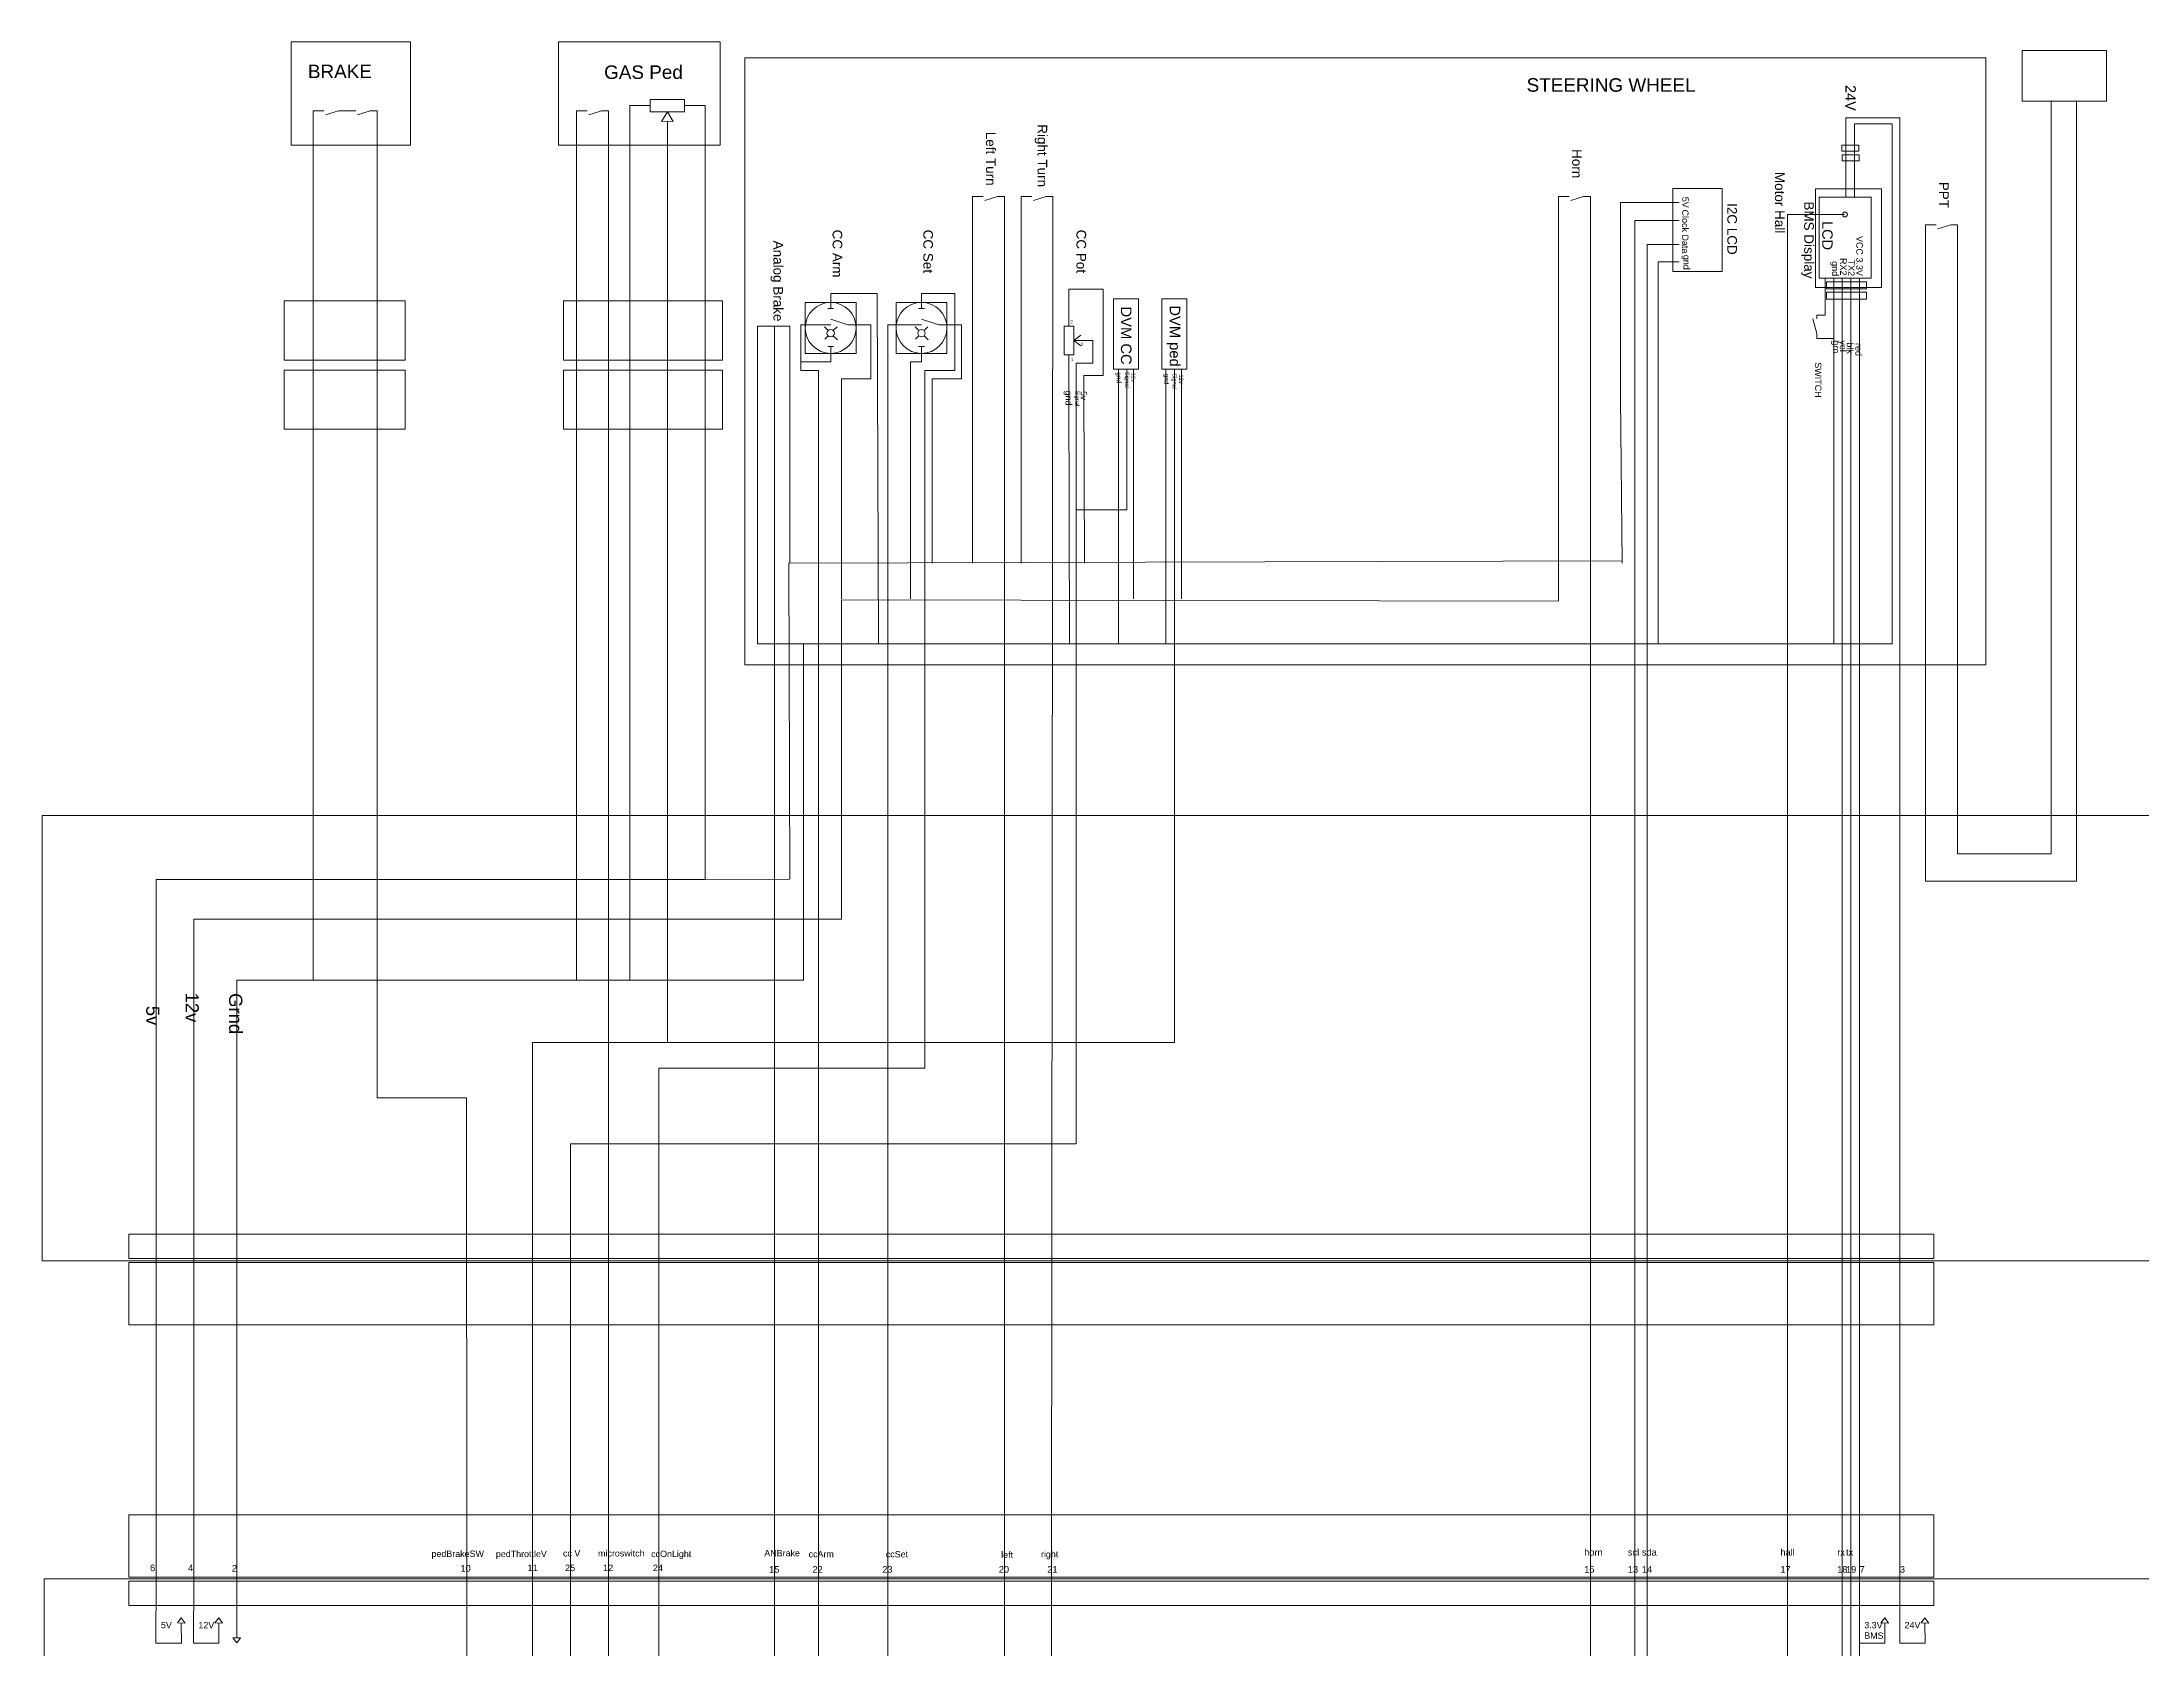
# Model space of a CAD drawing. Header units: inches. Extents: x 4541 to 19811, y -21622 to -6339.
# Drawn here: x 5034 to 6394, y -8125 to -7084 of the extents above; entities that cross this region are included whole.
import ezdxf

# ---------------------------------------------------------------- set-up
doc = ezdxf.new("R2010")
doc.units = ezdxf.units.IN
doc.header["$MEASUREMENT"] = 0
doc.layers.get('0').update_dxf_attribs({"lineweight": 0})
doc.styles.get("Standard").update_dxf_attribs({"font": 'arial.ttf'})

msp = doc.modelspace()

# ---------------------------------------------------------------- linework, layer by layer
at = {"color": 7}
for p, q in [((5225.8, -7128.3), (5217.4, -7130.8)), ((5230.2, -7128.3), (5225.8, -7128.3)), ((5230.2, -7128.3), (5237.1, -7128.3)), ((5605.4, -7280.8), (5601.5, -7280.8)), ((5601.5, -7280.8), (5603.5, -7280.8)), ((5603.5, -7280.8), (5605.4, -7280.8))]:
    msp.add_line(p, q, dxfattribs=at)
for p, q in [((5438.9, -7128.8), (5435.2, -7135.1)), ((5435.2, -7135.1), (5438.9, -7135)), ((5438.9, -7128.8), (5442.6, -7135.1)), ((5442.6, -7135.1), (5438.9, -7135)), ((5736.6, -7295.8), (5736.6, -7386.6)), ((5736.6, -7386.6), (5703.8, -7386.6)), ((5438.9, -7727), (5438.9, -7731.7))]:
    msp.add_line(p, q)
at = {"ltscale": 5}
for p, q in [((6207.9, -7136.7), (6207.9, -7184.1)), ((5544.7, -7256.2), (5544.7, -7246.5)), ((5544.7, -7246.5), (5574.7, -7246.5)), ((5603.5, -7256.2), (5603.5, -7246.5)), ((5603.5, -7246.5), (5625.1, -7246.5)), ((5625.1, -7246.5), (5625.1, -7296.5)), ((5699, -7267.7), (5699, -7243.8)), ((5699, -7243.8), (5721.1, -7243.8)), ((5546.6, -7256.2), (5542.8, -7256.2)), ((5605.4, -7256.2), (5601.5, -7256.2)), ((5570.7, -7266.9), (5555.9, -7266.9)), ((5570.7, -7266.9), (5570.7, -7301.8)), ((5702.1, -7277), (5706.7, -7273.6)), ((5702.1, -7277), (5706.7, -7280.4)), ((5544.7, -7290.7), (5525.3, -7290.7)), ((5546.6, -7280.8), (5542.8, -7280.8)), ((5544.7, -7280.8), (5544.7, -7290.7)), ((5605.4, -7280.8), (5601.5, -7280.8)), ((5625.1, -7296.5), (5605.6, -7296.5)), ((5605.6, -7296.5), (5605.6, -7310.6)), ((5610.4, -7301.8), (5610.4, -7310.6))]:
    msp.add_line(p, q, dxfattribs=at)
at = {"color": 3, "ltscale": 5}
for p, q in [((6207.9, -7136.7), (6207.9, -7180.4)), ((6207.9, -7136.7), (6232.3, -7136.7)), ((6232.3, -7136.7), (6232.3, -7314.1)), ((6183.6, -7272.5), (6180.8, -7262.9)), ((5159.9, -8120.5), (5157.4, -8117.2)), ((5157.4, -8117.2), (5162.4, -8117.2)), ((5159.9, -8120.5), (5162.4, -8117.2))]:
    msp.add_line(p, q, dxfattribs=at)
at = {"color": 1}
for p, q in [((6016.1, -7183.8), (6016.1, -7445.9)), ((6016.1, -7183.8), (6023, -7183.8)), ((6094.4, -7187.5), (6056.3, -7187.5)), ((6056.3, -7187.5), (6056.3, -7314.1)), ((5555.9, -7266.9), (5544.7, -7263.1)), ((5614.7, -7266.9), (5603.5, -7263.1)), ((5518.2, -7421.3), (5518.2, -7267.8)), ((5570.7, -7266.9), (5555.9, -7266.9)), ((5570.7, -7301.8), (5570.7, -7266.9)), ((5629.4, -7266.9), (5614.7, -7266.9)), ((5629.4, -7301.8), (5629.4, -7266.9)), ((5551.6, -7310.6), (5551.6, -7301.8)), ((5551.6, -7301.8), (5570.7, -7301.8)), ((5610.4, -7310.6), (5610.4, -7301.8)), ((5610.4, -7301.8), (5629.4, -7301.8)), ((5551.6, -7310.6), (5551.6, -7444.3)), ((5610.4, -7310.6), (5610.4, -7421.3)), ((6057.2, -7419.6), (5517.5, -7421.3)), ((5518.2, -7625.9), (5517.5, -7421.3)), ((5551.6, -7445), (5551.6, -7651.8)), ((5463.3, -7626), (5518.1, -7625.9)), ((5132.1, -7651.9), (5551.6, -7651.9)), ((5107.6, -8120.7), (5107.8, -8079)), ((5131.9, -8120.7), (5132.1, -8079)), ((6211.1, -8120.7), (6211.2, -8079)), ((5124.1, -8120.8), (5107.6, -8120.7)), ((5124.1, -8120.8), (5124, -8107.6)), ((5148.4, -8120.8), (5131.9, -8120.7)), ((5148.4, -8120.8), (5148.3, -8107.6)), ((6227.5, -8120.8), (6211.1, -8120.7)), ((6227.5, -8120.8), (6227.5, -8107.6))]:
    msp.add_line(p, q, dxfattribs=at)
at = {"color": 3}
for p, q in [((6094.4, -7226.1), (6080.8, -7226.1)), ((6080.8, -7226.1), (6080.8, -7314.1)), ((6194.4, -7314.1), (6194.4, -7236.5)), ((5574.7, -7246.5), (5575.6, -7473.4)), ((5497.2, -7267.8), (5497.2, -7473.5)), ((6183.6, -7272.5), (6183.6, -7275.7)), ((6183.6, -7275.7), (6194.4, -7275.7)), ((5731.1, -7295.6), (5731.1, -7473.5)), ((5761.8, -7473.5), (5761.8, -7295.6)), ((5699, -7307.6), (5699.4, -7473.5)), ((6080.8, -7314.1), (6080.8, -7473.5)), ((6194.4, -7314.1), (6194.4, -7473.5)), ((6232.3, -7314.1), (6232.3, -7473.5)), ((6232.3, -7473.5), (5497.2, -7473.5)), ((5527.1, -7473.5), (5527.1, -7691.2)), ((5527.1, -7691.2), (5159.9, -7691.2)), ((5159.9, -7691.2), (5159.9, -8079)), ((5159.9, -8079), (5159.9, -8117.2))]:
    msp.add_line(p, q, dxfattribs=at)
at = {"color": 6}
for p, q in [((6188.8, -7260.5), (6188.8, -7236.5)), ((6183.6, -7262.9), (6183.6, -7260.5)), ((6183.6, -7260.5), (6188.8, -7260.5))]:
    msp.add_line(p, q, dxfattribs=at)
at = {"color": 7, "ltscale": 5}
for p, q in [((5721.1, -7243.8), (5721.1, -7299.7)), ((5699, -7286.3), (5699, -7307.6)), ((5708.7, -7299.7), (5708.7, -7307.6)), ((5714.5, -7299.7), (5708.7, -7299.7)), ((5721.1, -7299.7), (5714.5, -7299.7))]:
    msp.add_line(p, q, dxfattribs=at)
at = {"color": 7, "true_color": 0xffffff}
for q in [(5497.2, -7267.8), (5518.2, -7267.8)]:
    msp.add_line((5508.3, -7267.8), q, dxfattribs=at)
at = {"color": 1, "ltscale": 5}
for p, q in [((5543, -7270.5), (5540.7, -7268.2)), ((5543, -7273.9), (5540.9, -7276.1)), ((5548.9, -7268.1), (5546.4, -7270.5)), ((5546.4, -7273.9), (5549, -7276.6)), ((5601.8, -7270.5), (5599.5, -7268.2)), ((5601.8, -7273.9), (5599.6, -7276.1)), ((5607.6, -7268.1), (5605.2, -7270.5)), ((5605.2, -7273.9), (5607.8, -7276.6)), ((5629.4, -7266.9), (5614.7, -7266.9)), ((5629.4, -7266.9), (5629.4, -7301.8)), ((5570.7, -7301.8), (5551.6, -7301.8)), ((5551.6, -7301.8), (5551.6, -7310.6)), ((5629.4, -7301.8), (5610.4, -7301.8)), ((5124, -8104.3), (5121.5, -8107.6)), ((5124, -8104.3), (5126.5, -8107.7)), ((5148.3, -8104.3), (5145.8, -8107.6)), ((5148.3, -8104.3), (5150.8, -8107.7)), ((6227.5, -8104.3), (6225, -8107.6)), ((6227.5, -8104.3), (6229.9, -8107.7)), ((6253.5, -8104.3), (6251, -8107.6)), ((6253.5, -8104.3), (6256, -8107.7)), ((5121.5, -8107.6), (5126.5, -8107.7)), ((5145.8, -8107.6), (5150.8, -8107.7)), ((6225, -8107.6), (6229.9, -8107.7)), ((6251, -8107.6), (6256, -8107.7))]:
    msp.add_line(p, q, dxfattribs=at)
at = {"color": 240, "true_color": 0xed1f24}
for p, q in [((5740.9, -7295.6), (5740.8, -7444.3)), ((5772, -7444.3), (5772, -7295.6)), ((5709, -7421.3), (5708.7, -7307.6)), ((5551.6, -7445), (6016.1, -7445.9)), ((5107.8, -8079), (5107.8, -7626)), ((5132.1, -8079), (5132.1, -7651.9))]:
    msp.add_line(p, q, dxfattribs=at)
at = {"color": 242, "true_color": 0xcd2027}
msp.add_line((6056.3, -7314.1), (6057.3, -7421.3), dxfattribs=at)
at = {"color": 5}
for points in [[(5195.3, -7083.6), (5272.4, -7083.6), (5272.4, -7150.5), (5195.3, -7150.5)], [(5368.4, -7083.6), (5473, -7083.6), (5473, -7150.5), (5368.4, -7150.5)], [(6293, -7487), (5489.1, -7487), (5489.1, -7093.9), (6293, -7093.9)], [(5033.8, -7873.1), (7939.4, -7873.1), (7939.4, -7584.6), (5033.8, -7584.6)], [(5035.1, -8079), (8173.3, -8079), (8173.3, -9573), (5035.1, -9573)]]:
    msp.add_lwpolyline(points, close=True, dxfattribs=at)
at = {"color": 6}
for points in [[(6316.5, -7122), (6316.5, -7089.2), (6371.2, -7089.2), (6371.2, -7122)], [(5190.6, -7251.2), (5269.1, -7251.2), (5269.1, -7289.7), (5190.6, -7289.7)], [(5371.6, -7251.2), (5474.7, -7251.2), (5474.7, -7289.7), (5371.6, -7289.7)], [(5190.6, -7296.1), (5269.1, -7296.1), (5269.1, -7334.5), (5190.6, -7334.5)], [(5371.6, -7296.1), (5474.7, -7296.1), (5474.7, -7334.5), (5371.6, -7334.5)], [(5090.1, -7871.6), (6259.3, -7871.6), (6259.3, -7855.9), (5090.1, -7855.9)], [(5090.1, -7914.5), (6259.3, -7914.5), (6259.3, -7874.2), (5090.1, -7874.2)], [(5090.1, -8037.6), (6259.3, -8037.6), (6259.3, -8077.9), (5090.1, -8077.9)], [(5090.1, -8080.6), (6259.3, -8080.6), (6259.3, -8096.3), (5090.1, -8096.3)]]:
    msp.add_lwpolyline(points, close=True, dxfattribs=at)
at = {"color": 1}
for points in [[(5450.1, -7124.8), (5463.3, -7124.8), (5463.3, -7626), (5107.8, -7626)], [(5643.5, -7183.8), (5636.6, -7183.8), (5636.6, -7324.9), (5636.6, -7421.3)], [(5675, -7183.8), (5668.1, -7183.8), (5668.1, -7324.2), (5668.1, -7421.3)], [(5561.2, -7252.3), (5561.2, -7285.3), (5528.2, -7285.3), (5528.2, -7252.3), (5561.2, -7252.3)], [(5620, -7252.3), (5620, -7285.3), (5587, -7285.3), (5587, -7252.3), (5620, -7252.3)], [(5540.7, -7268.2), (5543, -7270.5)], [(5540.9, -7276.1), (5543, -7273.9)], [(5548.9, -7268.1), (5546.4, -7270.5)], [(5549, -7276.6), (5546.4, -7273.9)], [(5599.5, -7268.2), (5601.8, -7270.5)], [(5599.6, -7276.1), (5601.8, -7273.9)], [(5607.6, -7268.1), (5605.2, -7270.5)], [(5607.8, -7276.6), (5605.2, -7273.9)], [(5596.4, -7444.3), (5596.4, -7290.7), (5603.5, -7290.7), (5603.5, -7280.8)]]:
    msp.add_lwpolyline(points, dxfattribs=at)
at = {"color": 3}
for points in [[(5414.5, -7691.2), (5414.5, -7124.8), (5427.7, -7124.8)], [(5209.5, -7691.2), (5209.5, -7128.3), (5216.4, -7128.3)], [(5380.1, -7691.2), (5380.1, -7128.3), (5387, -7128.3)]]:
    msp.add_lwpolyline(points, dxfattribs=at)
for points in [[(5427.7, -7128.8), (5450.1, -7128.8), (5450.1, -7120.9), (5427.7, -7120.9)], [(5695.9, -7286.3), (5702.1, -7286.3), (5702.1, -7267.7), (5695.9, -7267.7)]]:
    msp.add_lwpolyline(points, close=True)
for points in [[(6260.8, -7202.1), (6253.9, -7202.1), (6253.9, -7627.2), (6351.6, -7627.2), (6351.6, -7122)], [(6261.9, -7204.7), (6270.2, -7202.1), (6274.6, -7202.1), (6274.6, -7609.4), (6335.2, -7609.4), (6335.2, -7122)], [(5194.6, -9094.1), (5194.6, -9152.3), (5400.2, -9152.3), (5400.8, -8079), (5400.8, -7831.8), (5400.7, -7831.8), (5400.7, -7750.3), (5400.7, -7128.3), (5396.3, -7128.3), (5388, -7130.8)], [(5238.1, -7130.8), (5246.4, -7128.3), (5250.9, -7128.3), (5250.9, -7668.5), (5250.9, -7767.5), (5308.7, -7767.5), (5309, -8079), (5309, -8332.3), (5308.5, -8332.3), (5308.5, -9011.9), (5201.4, -9011.9), (5201.4, -8958.1)], [(5351, -9058.7), (5351.5, -8079), (5351.5, -7731.7), (5438.9, -7731.7), (5438.9, -7668.5), (5438.9, -7135)], [(6036.8, -9436.5), (6036.8, -7324.9), (6036.8, -7183.8), (6032.4, -7183.8), (6024.1, -7186.3)], [(6201.5, -7195.4), (6164.5, -7195.4), (6164.5, -9003.3)], [(6094.4, -7199.3), (6065.5, -7199.3), (6065.5, -7314), (6065.5, -8905.3), (7369.2, -8905.7), (7368.5, -9211.7)], [(6094.4, -7214.9), (6073.5, -7214.9), (6073.5, -7314), (6073.5, -8889.2), (7401.6, -8890.7), (7400.9, -9212.8)], [(5232.4, -9114), (5432.9, -9114), (5433.4, -8079), (5433.4, -7748.4), (5605.6, -7748.4), (5605.6, -7310.6), (5605.6, -7296.5), (5625.1, -7296.5), (5625.1, -7246.5), (5603.5, -7246.5), (5603.5, -7256.2), (5605.4, -7256.2), (5601.5, -7256.2)], [(5343.2, -9094.1), (5343.2, -9098), (5375.7, -9098), (5376.2, -8079), (5376.2, -7797.3), (5703.8, -7797.3), (5703.8, -7695.9), (5703.8, -7307.6), (5703.8, -7291.7), (5714.5, -7291.7), (5714.5, -7277), (5702.1, -7277)], [(5508.3, -8362.5), (5508.3, -8079), (5508.3, -7267.8)], [(5581.8, -8362.5), (5581.8, -8079), (5581.8, -7695.1), (5581.8, -7266.9), (5603.5, -7266.9)], [(5438.9, -7731.7), (5767.4, -7731.7), (5767.4, -7295.6)]]:
    msp.add_lwpolyline(points)
at = {"color": 1, "ltscale": 5}
for points in [[(6253.5, -8107.6), (6253.6, -8120.8), (6237.2, -8120.7), (6237.3, -8079), (6237.3, -7314.1), (6237.3, -7132.8), (6202.3, -7132.8), (6202.3, -7136.7), (6202.3, -7184.1)], [(6211.2, -7236.5), (6211.2, -7314.1), (6211.2, -8781.8), (8264.9, -8782.4)]]:
    msp.add_lwpolyline(points, dxfattribs=at)
at = {"ltscale": 5}
for points in [[(6199.7, -7154.3), (6199.7, -7150.4), (6210.7, -7150.4), (6210.7, -7154.3)], [(6199.9, -7160.7), (6199.9, -7156.8), (6210.9, -7156.8), (6210.9, -7160.7)], [(6225.3, -7242.6), (6225.3, -7178.7), (6182.7, -7178.7), (6182.7, -7242.6)], [(6189.8, -7243.5), (6189.8, -7239), (6215.7, -7239), (6215.7, -7243.5)], [(6189.8, -7250.1), (6189.8, -7245.7), (6215.7, -7245.7), (6215.7, -7250.1)]]:
    msp.add_lwpolyline(points, close=True, dxfattribs=at)
at = {"color": 7}
msp.add_lwpolyline([(6090.2, -7178.6), (6090.2, -7232.3), (6122.2, -7232.3), (6122.2, -7178.6)], close=True, dxfattribs=at)
for points in [[(5657.2, -8362.5), (5657.2, -8079), (5657.2, -7344.2), (5657.2, -7324.6), (5657.2, -7183.8), (5652.8, -7183.8), (5644.5, -7186.3)], [(5687.8, -8362.5), (5687.8, -8079), (5688.7, -7183.8), (5684.3, -7183.8), (5676, -7186.3)]]:
    msp.add_lwpolyline(points, dxfattribs=at)
at = {"color": 4, "ltscale": 5}
msp.add_lwpolyline([(6218.6, -7236.5), (6218.6, -7184.1), (6185, -7184.1), (6185, -7236.5)], close=True, dxfattribs=at)
at = {"ltscale": 5}
for points in [[(6200, -7236.5), (6200, -7314.1), (6200, -8798.5), (8264.8, -8799.1)], [(6205.6, -7236.5), (6205.6, -7314.1), (6205.6, -8790.2), (8264.8, -8790.7)], [(5536.9, -8275.6), (5536.9, -8079), (5536.9, -7696.4), (5536.9, -7310.6), (5536.9, -7296.5), (5525.3, -7296.5), (5525.3, -7266.9), (5544.7, -7266.9)]]:
    msp.add_lwpolyline(points, dxfattribs=at)
at = {"color": 3, "ltscale": 5}
for points in [[(5744.1, -7249.9), (5744.1, -7295.6), (5727.9, -7295.6), (5727.9, -7249.9)], [(5775.5, -7249.9), (5775.5, -7295.6), (5759.2, -7295.6), (5759.2, -7249.9)]]:
    msp.add_lwpolyline(points, close=True, dxfattribs=at)
at = {"color": 1, "ltscale": 5}
for points in [[(5561.2, -7285.3), (5528.2, -7285.3), (5528.2, -7252.3), (5561.2, -7252.3)], [(5620, -7285.3), (5587, -7285.3), (5587, -7252.3), (5620, -7252.3)]]:
    msp.add_lwpolyline(points, close=True, dxfattribs=at)
at = {"ltscale": 5}
for centre, radius in [((6201.7, -7195.4), 1.58), ((5544.7, -7268.8), 16.5), ((5603.5, -7268.8), 16.5)]:
    msp.add_circle(centre, radius, dxfattribs=at)
at = {"color": 1, "ltscale": 5}
for centre in [(5544.7, -7272.2), (5603.5, -7272.2)]:
    msp.add_circle(centre, 2.4, dxfattribs=at)
at = {"color": 1}
for centre in [(5544.7, -7272.2), (5603.5, -7272.2)]:
    msp.add_circle(centre, 2.4, dxfattribs=at)

# ---------------------------------------------------------------- texts
at = {"ltscale": 5}
for s, height, p in [('24V', 6.73, (6202, -7111.5)), ('Clock', 4.16, (6096.2, -7192.2)), ('5V', 4.16, (6096.3, -7183.9)), ('Data', 4.16, (6096.2, -7208.3)), ('LCD', 6.73, (6187, -7199.6)), ('VCC 3.3V', 4.16, (6209.1, -7209.3)), ('gnd', 4.16, (6097.1, -7221.5)), ('gnd', 4.16, (6193.4, -7225.6)), ('RX2', 4.16, (6198.6, -7223.6)), ('TX2', 4.16, (6203.8, -7224.6)), ('grn', 4.16, (6193.9, -7276.9)), ('yel', 4.16, (6198.4, -7276.9)), ('blk', 4.16, (6202.9, -7278.2)), ('red', 4.16, (6208.5, -7278.6)), ('gnd', 2.95, (5730, -7297.6)), ('Signal', 2.66, (5735.4, -7297.3)), ('12v', 2.66, (5739.4, -7297.9)), ('gnd', 2.95, (5760.8, -7298.5)), ('Signal', 2.66, (5766.2, -7298.2)), ('12v', 2.66, (5770.4, -7299)), ('SWITCH', 4.16, (6182.3, -7291.1)), ('gnd', 4.16, (5696.8, -7309.4)), ('Signal', 2.66, (5703.1, -7309.3)), ('5v', 3.89, (5706.6, -7309.8)), ('5v', 8.56, (5101.3, -7707.9)), ('12v', 8.56, (5126.8, -7699.3)), ('Grnd', 8.56, (5155, -7699.7))]:
    msp.add_text(s, height=height, rotation=270, dxfattribs=at).set_placement(p)
for s, height, p in [('Right Turn', 6.24, (5678.7, -7136.9)), ('Left Turn', 6.24, (5645.3, -7141.8)), ('Horn', 6.24, (6025, -7153)), ('Motor Hall', 6.24, (6156.4, -7167.8)), ('PPT', 6.24, (6262.7, -7174.2)), ('I2C LCD', 6.24, (6125.5, -7188)), ('BMS Display', 6.242, (6175.3, -7186.9)), ('CC Arm', 6.24, (5545.9, -7205.2)), ('CC Set', 6.24, (5604.7, -7205.2)), ('CC Pot', 6.24, (5703.9, -7205.2)), ('Analog Brake', 6.242, (5507.6, -7212.3))]:
    msp.add_text(s, height=height, rotation=270).set_placement(p)
for s, height, p in [('2', 2.15, (5699.9, -7265.9)), ('1', 2.15, (5700.3, -7290.3)), ('3', 2.15, (5706.4, -7280.5)), ('pedBrakeSW', 4.13, (5286.1, -8064.9)), ('pedThrottleV', 4.13, (5327.8, -8065)), ('cc V', 4.13, (5371.3, -8064.6)), ('microswitch', 4.13, (5394, -8064.6)), ('ccOnLight', 4.13, (5428.4, -8065)), ('ANBrake', 4.13, (5501.7, -8064.5)), ('ccArm', 4.13, (5530.4, -8065.1)), ('ccSet', 4.13, (5580.4, -8065.2)), ('left', 4.13, (5655.1, -8065.5)), ('right', 4.13, (5680.9, -8065.2)), ('horn', 4.26, (6032.8, -8064)), ('scl', 4.26, (6061.1, -8064)), ('sda', 4.26, (6070.2, -8064)), ('hall', 4.26, (6159.9, -8064)), ('rx', 4.26, (6196.7, -8064)), ('tx', 4.26, (6202.4, -8064)), ('6', 4.26, (5103.8, -8074.1)), ('4', 4.26, (5128.4, -8074.1)), ('2', 4.26, (5156.8, -8074.4)), ('10', 4.26, (5304.9, -8074.4)), ('11', 4.26, (5348.3, -8074.1)), ('25', 4.26, (5372.6, -8074.1)), ('12', 4.26, (5397.2, -8074.1)), ('24', 4.26, (5429.5, -8074.1)), ('15', 4.26, (5504.8, -8075.1)), ('22', 4.26, (5532.9, -8075.1)), ('23', 4.26, (5578.1, -8075.1)), ('20', 4.26, (5653.6, -8075.1)), ('21', 4.26, (5685, -8075.1)), ('16', 4.26, (6032.8, -8075.1)), ('13', 4.26, (6061.1, -8075.1)), ('14', 4.26, (6070.2, -8075.1)), ('17', 4.26, (6159.9, -8075.1)), ('18', 4.26, (6196.7, -8075.1)), ('19', 4.26, (6202.4, -8075.1)), ('7', 4.26, (6211.2, -8075.1)), ('3', 4.26, (6237.3, -8075.1))]:
    msp.add_text(s, height=height).set_placement(p)
at = {"color": 3}
for s, p in [('DVM CC', (5732.7, -7255)), ('DVM ped', (5764.3, -7254.2))]:
    msp.add_text(s, height=6.83, rotation=270, dxfattribs=at).set_placement(p)
at = {"color": 1}
for s, p in [('5V', (5110.8, -8111.1)), ('12V', (5135.1, -8111.1)), ('3.3V', (6214.2, -8111.1)), ('24V', (6240.3, -8111.1)), ('BMS', (6214.2, -8117.9))]:
    msp.add_text(s, height=4.13, rotation=359.6073, dxfattribs=at).set_placement(p)
at = {"attachment_point": 3}
for s, insert, char_height in [('BRAKE', (5247.5, -7098.3), 8.75), ('GAS Ped', (5448.9, -7098.8), 8.75), ('STEERING WHEEL', (6104.9, -7107.1), 8.755)]:
    msp.add_mtext_dynamic_manual_height_columns(s, width=149.565, gutter_width=43.8, heights=[0], dxfattribs=dict(at, insert=insert, char_height=char_height))

doc.saveas('drawing.dxf')
